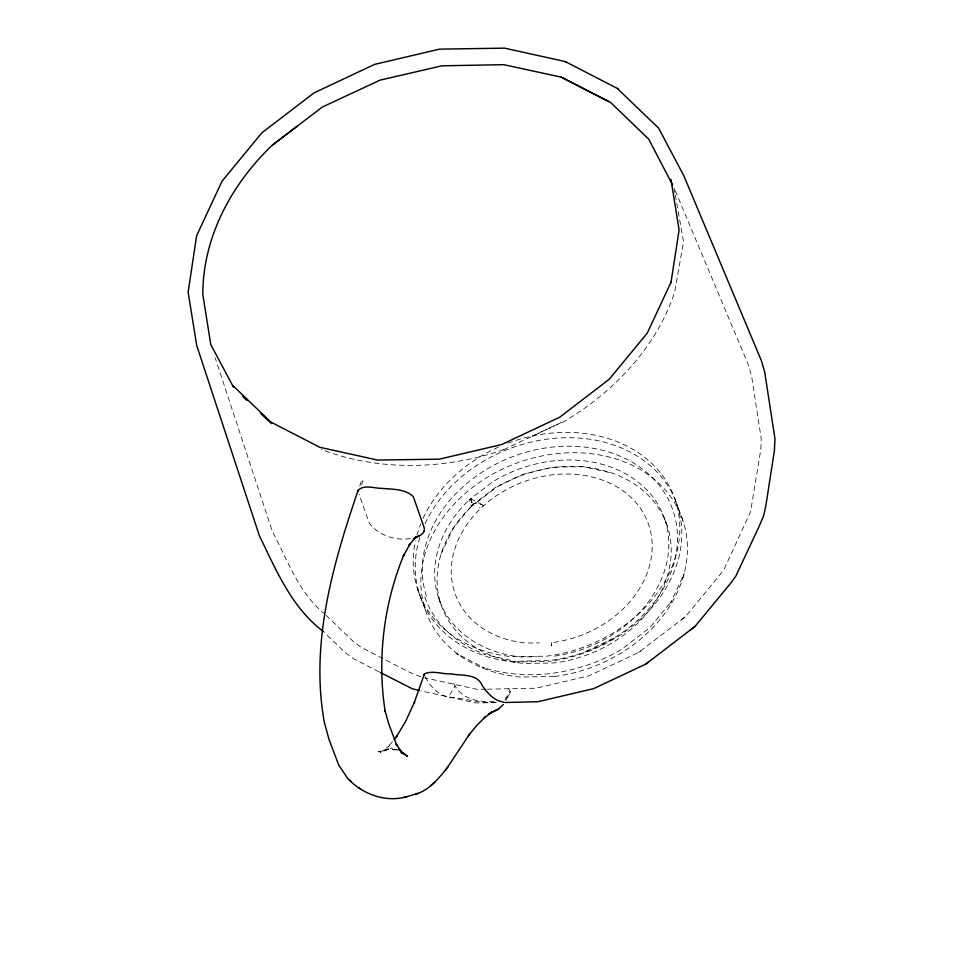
<?xml version="1.0" encoding="UTF-8"?>
<svg xmlns="http://www.w3.org/2000/svg" width="963" height="963" viewBox="0 0 963 963"><rect width="100%" height="100%" fill="white"/><g stroke="black" fill="none" stroke-linecap="round" stroke-linejoin="round"><path stroke-width="0.72" stroke-dasharray="4.82 3.61" d="M508.789 688.762L510.234 691.362L510.017 692.915L505.96 700.125M551.751 642.658L551.257 645.8L551.751 642.658A102.752 81.951 -20.5 0 0 642.766 511.991A102.752 81.951 -20.5 0 0 474.795 514.531A102.752 81.951 -20.5 0 0 525.75 643.043L539.196 642.851M359.777 485.918L361.053 481.789M682.887 577.932L684.187 573.743L670.573 602.91L671.753 600.996L649.688 627.768L621.087 649.712C579.389 673.871 528.338 682.273 482.018 667.154L484.293 667.865L456.053 653.299L459.905 655.683M361.534 484.726L362.967 480.778L360.836 481.464M667.215 525.798A119.761 95.518 -20.5 0 0 495.596 487.916L471.364 506.478L468.957 500.05L493.2 481.488A119.761 95.518 -20.5 0 1 664.807 519.382L667.215 525.798A119.761 95.518 -20.5 0 1 554.146 662.953L523.848 663.411A119.761 95.518 -20.5 0 1 471.364 506.478L472.833 504.443L470.702 498.726L468.957 500.05A119.761 95.518 -20.5 0 0 521.452 656.995L537.041 656.754M441.066 554.074L453.067 528.35L473.278 503.781L477.106 503.023L483.33 505.226L480.718 508.392L479.49 507.561M453.766 683.525L455.102 685.921L449.312 695.647L447.398 696.622L443.702 695.695A209.344 66.17 -84.4 0 1 426.826 679.89L424.202 675.171M496.427 702.4L482.439 702.436L459.098 698.331A23.545 1.854 10.6 0 0 451.611 697.465L447.398 696.622M505.045 700.089L510.234 691.362M509.367 694.395L506.827 697.068L502.758 699.246M487.422 689.171L536.066 688.22L589.2 675.737L638.71 652.42L685.524 616.609L719.83 574.983L724.345 568.676L750.586 511.678L760.782 449.685L761.264 438.899L751.597 376.112L748.48 365.182L673.98 187.629L675.015 193.467M392.326 741.703L387.812 747.156L389.413 745.687L379.964 752.813L390.147 748.251L378.182 751.694L387.969 749.659L397.659 749.876M471.858 505.515L495.981 487.085L523.559 474.109L553.147 467.151L583.325 466.646L612.661 473.278M681.214 619.883L685.524 616.609M638.71 652.42L640.804 650.844M419.784 537.498A136.361 108.759 -20.5 0 0 514.037 661.99L515.289 661.28L549.921 660.437A130.547 104.124 -20.5 0 0 677.025 528.735A130.547 104.124 -20.5 0 0 527.736 451.767A130.547 104.124 -20.5 0 0 426.657 596.891L424.599 596.181A132.232 105.461 -20.5 0 0 484.822 654.178L483.787 654.322L515.289 661.28M613.72 638.192L582.94 652.673M503.649 449.661L561.273 422.528L532.455 436.095M410.298 538.546C395.54 541.05 377.809 535.115 369.118 522.861L359.043 494.151M494.284 701.329C480.525 702.725 461.879 699.307 455.102 685.921M514.037 661.99L544.167 661.545M485.93 689.195L476.962 689.327L424.888 677.832M495.764 702.629L475.59 702.93L420.795 690.832M398.863 750.129L390.533 748.287L397.225 750.358M420.891 676.857L409.492 672.27L361.306 647.425L353.337 641.514L326.24 615.429M378.953 671.789L353.565 658.704L345.055 652.396L324.519 632.631M470.702 498.726L481.957 504.564M325.157 614.382C298.807 593.22 287.564 560.237 272.3 531.227L215.218 357.971M675.28 500.002L682.875 520.333M470.245 498.485L472.652 504.913M438.671 598.24L441.066 604.656M417.798 589.789L425.405 610.121M675.28 194.923L683.549 241.665L674.594 292.391A245.011 190.144 -18.2 0 1 561.477 423.07M425.068 523.703A136.361 108.759 -20.5 0 1 582.471 438.37A136.361 108.759 -20.5 0 1 680.709 547.983A136.361 108.759 -20.5 0 1 548.537 661.473M664.807 519.382A119.761 95.518 -20.5 0 1 551.751 656.537M503.649 449.685A244.373 202.76 -19.9 0 1 321.221 449.444M507.874 443.245A136.361 108.759 -20.5 0 1 678.385 512.099A136.361 108.759 -20.5 0 1 546.551 656.164L512.051 656.682A136.361 108.759 -20.5 0 1 415.498 540.977M416.943 535.103A136.361 108.759 -20.5 0 1 420.723 523.908M423.082 518.395A136.361 108.759 -20.5 0 1 499.604 446.615M554.146 676.495L519.659 677.013A136.361 108.759 -20.5 0 1 452.032 506.466A136.361 108.759 -20.5 0 1 674.931 503.107A136.361 108.759 -20.5 0 1 554.146 676.495"/><path stroke-width="1.44" d="M416.16 537.149C420.037 535.958 425.273 533.021 424.37 528.23L413.283 496.655C405.254 488.686 392.218 489.397 381.673 488.349C374.27 488.397 363.761 484.196 358.067 490.444C332.813 564.378 310.062 643.416 324.302 722.118L328.901 739.115L338.711 765.007L347.595 778.297L351.29 781.679M504.203 702.328L498.894 700.932A209.344 66.17 -84.4 0 1 482.018 685.126C477.191 673.45 461.373 675.882 451.202 673.919C442.378 674.281 432.893 670.224 424.43 673.823L414.09 703.122L414.596 701.907L405.652 721.359L396.238 737.104L397.358 735.624L394.132 739.512M424.31 530.553L424.189 531.143M447.253 767.728L469.571 734.107L468.439 735.6L477.094 725.055L485.761 716.52L484.136 718.013L492.731 711.585L488.301 714.185L498.605 708.937L503.336 704.543M415.234 794.246C428.559 790.659 437.96 779.296 446.302 768.98M445.147 770.484L448.385 766.235M505.443 702.484L537.836 701.75L593.702 688.629L645.752 664.121L695.045 626.407L731.146 582.615L735.973 575.862L759.651 525.184L763.671 515.699L765.874 505.659L774.445 450.239L774.962 438.695L764.742 372.344L761.432 360.764L683.838 175.784L658.644 128.163L617.175 88.343M414.331 538.437L415.956 536.957L408.986 545.335L410.082 543.878L403.244 556.277L403.798 554.953C383.647 604.126 376.99 659.294 385.212 711.813L384.971 710.417L388.643 723.526L396.912 745.675L396.142 743.954L402.51 753.56L399.585 750.033M430.906 785.555L434.602 782.197M297.567 125.852L272.818 144.799L322.352 107.025L380.06 80.134L441.981 65.809L503.745 64.677L561.285 77.16L608.544 101.44M690.447 629.898L695.045 626.407M645.752 664.121L647.991 662.436M413.428 539.124L418.893 535.813M490.685 712.957L498.605 708.937M349.256 780.03C363.858 794.8 386.909 802.781 407.156 796.545M404.099 797.436L418.219 793.38M618.005 88.777L565.149 61.524L504.576 48.15L439.561 49.137L374.547 64.401L313.974 92.93L261.948 132.75L222.044 181.164L196.621 235.718L188.134 292.222L196.741 345.633L259.408 535.825C276.345 570.493 291.669 607.641 323.448 631.584M419.374 690.483L412.248 688.75L380.289 672.487M270.134 421.686L319.788 447.289L377.604 460.061L439.357 459.17L501.675 444.533L559.732 417.196L609.17 379.314L647.268 333.102L671.211 281.834L670.958 282.701L679.096 230.013L670.946 179.371M565.149 61.524L565.835 61.885M401.162 752.139L407.542 756.388L398.682 749.286M358.79 787.662L360.884 789.359M242.724 396.455L247.01 400.488M260.937 413.584L271.65 423.66M232.914 385.597L270.916 422.191M233.467 387.114L210.777 344.585L202.808 294.461A244.421 196.199 -19.5 0 1 272.782 144.667M672.619 185.004L648.689 139.117L610.723 102.56L561.285 77.16M424.105 674.449L424.202 675.171M358.067 490.444L358.08 491.419"/></g></svg>
